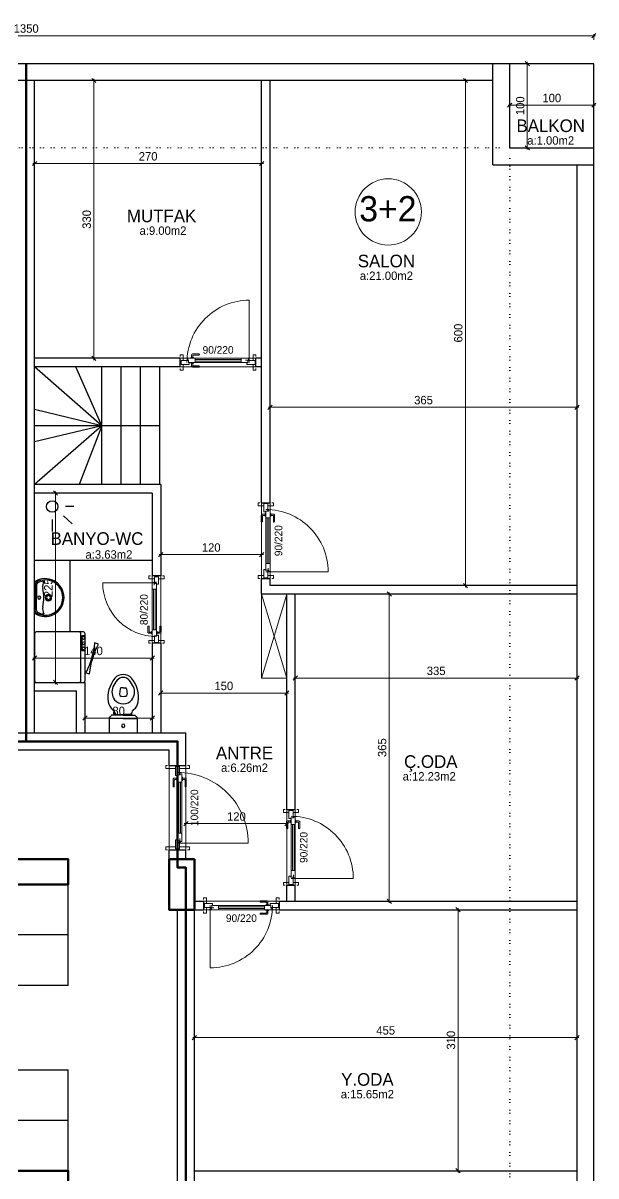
# Model space of a CAD drawing. Header units: centimetres. Extents: x 562865 to 1310255, y -148070 to 32737.
# Drawn here: x 589391 to 590072, y 1689 to 3058 of the extents above; entities that cross this region are included whole.
import ezdxf
from ezdxf.enums import TextEntityAlignment as Align

# ---------------------------------------------------------------- set-up
doc = ezdxf.new("R2010")
doc.units = ezdxf.units.CM
doc.header["$LTSCALE"] = 2.5
doc.linetypes.add('DASHED', pattern=[0.25, 0.125, -0.125])
doc.linetypes.add('DOT', pattern=[0.25, 0, -0.25])
doc.layers.get('0').update_dxf_attribs({"color": 86})
for name, color, linetype, lineweight in [('1', 126, 'Continuous', 25), ('ADAKENARI', 18, 'Continuous', 5), ('DUVAR', 4, 'Continuous', 30), ('duvar-kesim', 7, 'Continuous', 0), ('GÖRÜNÜŞLER', 96, 'Continuous', 25), ('iç ölçü', 106, 'Continuous', 18), ('kapi', 9, 'Continuous', 0), ('kolon', 1, 'Continuous', 53)]:
    doc.layers.add(name, color=color, linetype=linetype, lineweight=lineweight)
for name, color, linetype in [('alan', 7, 'Continuous'), ('kapi-yazi', 7, 'Continuous'), ('mahal', 7, 'Continuous'), ('MERBAS', 231, 'Continuous')]:
    doc.layers.add(name, color=color, linetype=linetype)
doc.styles.add('PINAR', font='comic.ttf')
doc.dimstyles.new('TEMİZ ÖLÇÜ', dxfattribs={"dimtxt": 10, "dimasz": 5, "dimexe": 1.8, "dimexo": 0.625, "dimgap": 3, "dimtad": 1, "dimdec": 0, "dimrnd": 0.5, "dimzin": 1, "dimdsep": 46, "dimtxsty": 'PINAR', "dimblk": 'OBLIQUE', "dimcen": 0.9, "dimdle": 2, "dimclrd": 256, "dimclre": 256, "dimclrt": 7, "dimadec": 0, "dimazin": 0, "dimtfac": 1, "dimtdec": 0, "dimtofl": 0, "dimtmove": 2, "dimatfit": 2, "dimfxl": 10, "dimfxlon": 1, "dimlwd": -1, "dimlwe": -1, "dimarcsym": 0})

# ---------------------------------------------------------------- blocks, each defined once
blk = doc.blocks.new('Klozet-1')
for p, q in [((16.75, 0), (-16.75, 0)), ((16.75, -17.5), (16.75, 0)), ((-16.75, -17.5), (-16.75, 0)), ((0, -17), (-16.75, -17)), ((0, -21), (-13.8398, -21)), ((-10, -23), (-10, -21)), ((-8.0157, -22.0272), (0, -22.0272)), ((0, -17), (16.75, -17)), ((0, -21), (13.8397, -21)), ((8.0156, -22.0272), (0, -22.0272)), ((10, -23), (10, -21)), ((-3.7475, -52.5499), (-4.5772, -46.068)), ((0, -53.5), (-2.7488, -53.5)), ((0, -53.5), (2.7487, -53.5)), ((3.7475, -52.5499), (4.5771, -46.068))]:
    blk.add_line(p, q)
for centre, radius, start, end in [((0, -8.5), 2, 90, 270), ((0, -8.5), 2, 270, 90), ((-14.75, -17.5), 2, 180, 245.214224), ((-16.6366, -21.5854), 2.5, 21.212156, 65.214224), ((-13.8398, -20.5), 0.5, 201.212156, 270), ((-16, -23), 6, 306.869898, 0), ((-8.0157, -24.0272), 2, 90, 176.416678), ((8.0156, -24.0272), 2, 3.583322, 90), ((16, -23), 6, 180, 233.130102), ((13.8397, -20.5), 0.5, 270, 338.787844), ((16.6365, -21.5854), 2.5, 114.785776, 158.787844), ((14.75, -17.5), 2, 294.785776, 0), ((16.7492, -42.2359), 35, 171.135952, 220.418686), ((-4, -39), 14, 126.869898, 171.135952), ((1.5795, -48.7268), 15, 142.16423, 203.165473), ((0, -47.5), 13, 90, 142.16423), ((0, -47.5), 13, 37.83577, 90), ((-16.7492, -42.2359), 35, 319.581314, 8.864048), ((-1.5796, -48.7268), 15, 336.834527, 37.83577), ((4, -39), 14, 8.864048, 53.130102), ((16.7492, -42.2359), 31.5, 203.165473, 220.418686), ((-2.5933, -45.8141), 2, 103.10266, 187.293703), ((-2.7488, -52.5), 1, 182.862405, 270), ((0.8071, -60.4236), 17, 92.721352, 103.10266), ((-0.8072, -60.4236), 17, 76.89734, 87.278648), ((2.7487, -52.5), 1, 270, 357.137595), ((2.5933, -45.8141), 2, 352.706297, 76.89734), ((-16.7492, -42.2359), 31.5, 319.581314, 336.834527), ((0, -56.5), 13, 220.418686, 270), ((0, -56.5), 9.5, 220.418686, 270), ((0, -56.5), 9.5, 270, 319.581314), ((0, -56.5), 13, 270, 319.581314)]:
    blk.add_arc(centre, radius, start, end)
blk = doc.blocks.new('Lav-1')
for p, q in [((-18.7083, 0), (18.7083, 0)), ((-15.105, -2.2), (0, -2.2)), ((15.105, -2.2), (0, -2.2))]:
    blk.add_line(p, q)
at = {"color": 8}
for p in [(-15.9925, -0.7), (15.9925, -0.7)]:
    blk.add_line(p, (0, -0.7), dxfattribs=at)
for centre, radius, start, end in [((0, -12.5), 22.5, 146.251011, 270), ((0, -12.5), 22.5, 270, 33.748989), ((0, -12.5), 19.5, 152.688782, 175.764074), ((-13.5377, -21.504), 12, 77.387843, 119.499625), ((-15.105, -4.7), 2.5, 90, 152.688782), ((0, 39), 50, 257.387843, 270), ((0, 39), 50, 270, 282.612157), ((13.5377, -21.504), 12, 60.500375, 102.612157), ((15.105, -4.7), 2.5, 27.311218, 90), ((0, -12.5), 19.5, 4.235926, 27.311218)]:
    blk.add_arc(centre, radius, start, end)
for centre, radius, start, end in [((0, -12.5), 21, 149.821029, 270), ((-15.9925, -3.2), 2.5, 90, 149.821029), ((0, -16.5), 3.75, 90, 270), ((0, -5.5), 1.75, 90, 270), ((0, -12.5), 21, 270, 30.178971), ((0, -5.5), 1.75, 270, 90), ((0, -16.5), 3.75, 270, 90), ((15.9925, -3.2), 2.5, 30.178971, 90), ((0, -16.5), 2.3, 90, 270), ((0, -16.5), 2.3, 270, 90)]:
    blk.add_arc(centre, radius, start, end, dxfattribs=at)
blk = doc.blocks.new('C.Mak')
at = {"color": 8}
for p, q in [((25.7, -56.1), (8.1, -56.1)), ((8.1, -56.1), (8.1, -59.3)), ((25.7, -59.3), (25.7, -56.1))]:
    blk.add_line(p, q, dxfattribs=at)
blk.add_lwpolyline([(-27.7, 0, 0.414214), (-29.7, -2), (-29.7, -58, 0.414214), (-27.7, -60), (28.2, -60, 0.414214), (30.3, -58), (30.3, -2, 0.414214), (28.2, 0)], format="xyb", close=True)
blk.add_lwpolyline([(-29.7, -53, 0.414214), (-27.7, -55), (28.2, -55, 0.414214), (30.3, -53)], format="xyb")
blk.add_lwpolyline([(15.9, -76), (17.2, -71.4, -0.091234), (-18.2, -60.9), (-19.5, -65.4, -0.091234)], format="xyb", close=True, dxfattribs=at)
for centre in [(10.7, -58.2), (16.9, -58.2), (23.3, -58.2)]:
    blk.add_circle(centre, 1.82, dxfattribs=at)
blk = doc.blocks.new('fm-door1')
at = {"linetype": 'Continuous'}
for p, q in [((0, 25), (0, -25)), ((100, 25), (0, 25)), ((80, 32), (80, 0)), ((84, 28), (128, 28)), ((90, 50), (910, 50)), ((90, 50), (90, 30)), ((100, 30), (90, 30)), ((100, 30), (100, -5)), ((100, 30), (100, -5)), ((100, 0), (900, 0)), ((190, 50), (190, 0)), ((810, 50), (810, 0)), ((910, 30), (900, 30)), ((900, 30), (900, -5)), ((900, 25), (1000, 25)), ((910, 50), (910, 30)), ((1000, 25), (1000, -25)), ((110, -25), (0, -25)), ((100, -5), (110, -5)), ((110, -5), (100, -5)), ((110, -5), (110, -25)), ((110, -25), (110, -5)), ((890, -25), (890, -5)), ((890, -5), (900, -5)), ((890, -25), (1000, -25))]:
    blk.add_line(p, q, dxfattribs=at)
at = {"color": 8, "linetype": 'Continuous'}
for p, q in [((190, 35), (810, 35)), ((190, 15), (810, 15))]:
    blk.add_line(p, q, dxfattribs=at)
at = {"linetype": 'Continuous'}
for points in [[(858, 58), (858, 89, 0.414214), (842, 104), (759, 104, 1), (759, 89), (835, 89, -0.414214), (842, 81), (842, 58)], [(858, -8), (858, -39, -0.414214), (842, -54), (759, -54, -1), (759, -39), (835, -39, 0.414214), (842, -31), (842, -8)]]:
    blk.add_lwpolyline(points, format="xyb", dxfattribs=at)
for points in [[(869, 50), (869, 58), (831, 58), (831, 50)], [(869, 0), (869, -8), (831, -8), (831, 0)]]:
    blk.add_lwpolyline(points, dxfattribs=at)
blk.add_circle((84, 32), 4.26, dxfattribs=at)
blk = doc.blocks.new('_Oblique')
at = {"color": 0, "linetype": 'ByBlock', "lineweight": -2}
blk.add_line((-0.5, -0.5), (0.5, 0.5), dxfattribs=at)
blk = doc.blocks.new('*D430')
at = {"layer": 'Defpoints', "color": 0}
for p in [(589714.8, 2290), (590049.8, 2290), (590049.8, 2280.1)]:
    blk.add_point(p, dxfattribs=at)
at = {"layer": 'iç ölçü'}
for p, q in [((589712.8, 2280.1), (590051.8, 2280.1)), ((589714.8, 2285.1), (589714.8, 2278.3)), ((590049.8, 2285.1), (590049.8, 2278.3))]:
    blk.add_line(p, q, dxfattribs=at)
at = {"layer": 'iç ölçü', "linetype": 'ByBlock', "xscale": 5, "yscale": 5, "zscale": 5, "rotation": 180}
blk.add_blockref('_Oblique', (589714.8, 2280.1), dxfattribs=at)
at = {"layer": 'iç ölçü', "linetype": 'ByBlock', "xscale": 5, "yscale": 5, "zscale": 5}
blk.add_blockref('_Oblique', (590049.8, 2280.1), dxfattribs=at)
at = {"layer": 'iç ölçü', "color": 7, "insert": (589882.3, 2288.6), "char_height": 10, "attachment_point": 5, "style": 'PINAR'}
blk.add_mtext('335', dxfattribs=at)
blk = doc.blocks.new('*D431')
at = {"layer": 'Defpoints', "color": 0}
for p in [(589897.3, 2379.9), (589826.6, 2014.9), (589897.3, 2014.9)]:
    blk.add_point(p, dxfattribs=at)
at = {"layer": 'iç ölçü'}
for p, q in [((589831.6, 2379.9), (589824.8, 2379.9)), ((589826.6, 2381.9), (589826.6, 2012.9)), ((589831.6, 2014.9), (589824.8, 2014.9))]:
    blk.add_line(p, q, dxfattribs=at)
at = {"layer": 'iç ölçü', "linetype": 'ByBlock', "xscale": 5, "yscale": 5, "zscale": 5}
for p, rotation in [((589826.6, 2379.9), 90), ((589826.6, 2014.9), 270)]:
    blk.add_blockref('_Oblique', p, dxfattribs=dict(at, rotation=rotation))
at = {"layer": 'iç ölçü', "color": 7, "insert": (589818.1, 2197.4), "char_height": 10, "attachment_point": 5, "rotation": 90, "style": 'PINAR'}
blk.add_mtext('365', dxfattribs=at)
blk = doc.blocks.new('*D432')
at = {"layer": 'Defpoints', "color": 0}
for p in [(589882.3, 2989.9), (589917.1, 2989.9), (589882.3, 2389.9)]:
    blk.add_point(p, dxfattribs=at)
at = {"layer": 'iç ölçü'}
for p, q in [((589912.1, 2989.9), (589918.9, 2989.9)), ((589917.1, 2387.9), (589917.1, 2991.9)), ((589912.1, 2389.9), (589918.9, 2389.9))]:
    blk.add_line(p, q, dxfattribs=at)
at = {"layer": 'iç ölçü', "linetype": 'ByBlock', "xscale": 5, "yscale": 5, "zscale": 5}
for p, rotation in [((589917.1, 2989.9), 90), ((589917.1, 2389.9), 270)]:
    blk.add_blockref('_Oblique', p, dxfattribs=dict(at, rotation=rotation))
at = {"layer": 'iç ölçü', "color": 7, "insert": (589908.6, 2689.9), "char_height": 10, "attachment_point": 5, "rotation": 90, "style": 'PINAR'}
blk.add_mtext('600', dxfattribs=at)
blk = doc.blocks.new('*D433')
at = {"layer": 'Defpoints', "color": 0}
for p in [(590049.8, 2631.7), (589684.8, 2611.7), (590049.8, 2601.7)]:
    blk.add_point(p, dxfattribs=at)
at = {"layer": 'iç ölçü'}
for p, q in [((589684.8, 2606.7), (589684.8, 2599.9)), ((590049.8, 2606.7), (590049.8, 2599.9)), ((589682.8, 2601.7), (590051.8, 2601.7))]:
    blk.add_line(p, q, dxfattribs=at)
at = {"layer": 'iç ölçü', "linetype": 'ByBlock', "xscale": 5, "yscale": 5, "zscale": 5, "rotation": 180}
blk.add_blockref('_Oblique', (589684.8, 2601.7), dxfattribs=at)
at = {"layer": 'iç ölçü', "linetype": 'ByBlock', "xscale": 5, "yscale": 5, "zscale": 5}
blk.add_blockref('_Oblique', (590049.8, 2601.7), dxfattribs=at)
at = {"layer": 'iç ölçü', "color": 7, "insert": (589867.3, 2610.2), "char_height": 10, "attachment_point": 5, "style": 'PINAR'}
blk.add_mtext('365', dxfattribs=at)
blk = doc.blocks.new('*D434')
at = {"layer": 'Defpoints', "color": 0}
for p in [(590069.8, 2960.7), (589969.8, 2943), (590069.8, 2943)]:
    blk.add_point(p, dxfattribs=at)
at = {"layer": 'iç ölçü'}
for p, q in [((589967.8, 2960.7), (590071.8, 2960.7)), ((589969.8, 2955.7), (589969.8, 2962.5)), ((590069.8, 2955.7), (590069.8, 2962.5))]:
    blk.add_line(p, q, dxfattribs=at)
at = {"layer": 'iç ölçü', "linetype": 'ByBlock', "xscale": 5, "yscale": 5, "zscale": 5, "rotation": 180}
blk.add_blockref('_Oblique', (589969.8, 2960.7), dxfattribs=at)
at = {"layer": 'iç ölçü', "linetype": 'ByBlock', "xscale": 5, "yscale": 5, "zscale": 5}
blk.add_blockref('_Oblique', (590069.8, 2960.7), dxfattribs=at)
at = {"layer": 'iç ölçü', "color": 7, "insert": (590019.8, 2969.1), "char_height": 10, "attachment_point": 5, "style": 'PINAR'}
blk.add_mtext('100', dxfattribs=at)
blk = doc.blocks.new('*D435')
at = {"layer": 'Defpoints', "color": 0}
for p in [(590011.86, 3009.92), (589990.65, 2909.92), (590011.86, 2909.92)]:
    blk.add_point(p, dxfattribs=at)
at = {"layer": 'iç ölçü'}
for p, q in [((589995.65, 3009.92), (589988.85, 3009.92)), ((589990.65, 3011.92), (589990.65, 2907.92)), ((589995.65, 2909.92), (589988.85, 2909.92))]:
    blk.add_line(p, q, dxfattribs=at)
at = {"layer": 'iç ölçü', "linetype": 'ByBlock', "xscale": 5, "yscale": 5, "zscale": 5}
for p, rotation in [((589990.65, 3009.92), 90), ((589990.65, 2909.92), 270)]:
    blk.add_blockref('_Oblique', p, dxfattribs=dict(at, rotation=rotation))
at = {"layer": 'iç ölçü', "color": 7, "insert": (589982.244046, 2959.92), "char_height": 10, "attachment_point": 5, "rotation": 90, "style": 'PINAR'}
blk.add_mtext('100', dxfattribs=at)
blk = doc.blocks.new('*D436')
at = {"layer": 'Defpoints', "color": 0}
for p in [(589554.8, 2264.3), (589704.8, 2264.3), (589704.8, 2262.3)]:
    blk.add_point(p, dxfattribs=at)
at = {"layer": 'iç ölçü'}
for p, q in [((589552.8, 2262.3), (589706.8, 2262.3)), ((589554.8, 2263.7), (589554.8, 2260.5)), ((589704.8, 2263.7), (589704.8, 2260.5))]:
    blk.add_line(p, q, dxfattribs=at)
at = {"layer": 'iç ölçü', "linetype": 'ByBlock', "xscale": 5, "yscale": 5, "zscale": 5, "rotation": 180}
blk.add_blockref('_Oblique', (589554.8, 2262.3), dxfattribs=at)
at = {"layer": 'iç ölçü', "linetype": 'ByBlock', "xscale": 5, "yscale": 5, "zscale": 5}
blk.add_blockref('_Oblique', (589704.8, 2262.3), dxfattribs=at)
at = {"layer": 'iç ölçü', "color": 7, "insert": (589629.8, 2270.7), "char_height": 10, "attachment_point": 5, "style": 'PINAR'}
blk.add_mtext('150', dxfattribs=at)
blk = doc.blocks.new('*D437')
at = {"layer": 'Defpoints', "color": 0}
for p in [(589904.2, 2004.9), (589904.2, 1694.9), (589908.3, 1694.9)]:
    blk.add_point(p, dxfattribs=at)
at = {"layer": 'iç ölçü'}
for p, q in [((589904.8, 2004.9), (589910.1, 2004.9)), ((589908.3, 2006.9), (589908.3, 1692.9)), ((589904.8, 1694.9), (589910.1, 1694.9))]:
    blk.add_line(p, q, dxfattribs=at)
at = {"layer": 'iç ölçü', "linetype": 'ByBlock', "xscale": 5, "yscale": 5, "zscale": 5}
for p, rotation in [((589908.3, 2004.9), 90), ((589908.3, 1694.9), 270)]:
    blk.add_blockref('_Oblique', p, dxfattribs=dict(at, rotation=rotation))
at = {"layer": 'iç ölçü', "color": 7, "insert": (589899.9, 1849.9), "char_height": 10, "attachment_point": 5, "rotation": 90, "style": 'PINAR'}
blk.add_mtext('310', dxfattribs=at)
blk = doc.blocks.new('*D438')
at = {"layer": 'Defpoints', "color": 0}
for p in [(589594.8, 1853), (589594.8, 1814.2), (590049.8, 1808.3)]:
    blk.add_point(p, dxfattribs=at)
at = {"layer": 'iç ölçü'}
for p, q in [((590051.8, 1853), (589592.8, 1853)), ((589594.8, 1848), (589594.8, 1854.8)), ((590049.8, 1848), (590049.8, 1854.8))]:
    blk.add_line(p, q, dxfattribs=at)
at = {"layer": 'iç ölçü', "linetype": 'ByBlock', "xscale": 5, "yscale": 5, "zscale": 5, "rotation": 180}
blk.add_blockref('_Oblique', (589594.8, 1853), dxfattribs=at)
at = {"layer": 'iç ölçü', "linetype": 'ByBlock', "xscale": 5, "yscale": 5, "zscale": 5}
blk.add_blockref('_Oblique', (590049.8, 1853), dxfattribs=at)
at = {"layer": 'iç ölçü', "color": 7, "insert": (589822.3, 1861.5), "char_height": 10, "attachment_point": 5, "style": 'PINAR'}
blk.add_mtext('455', dxfattribs=at)
blk = doc.blocks.new('*D439')
at = {"layer": 'Defpoints', "color": 0}
for p in [(589544.8, 2326.9), (589404.8, 2312.9), (589544.8, 2303.9)]:
    blk.add_point(p, dxfattribs=at)
at = {"layer": 'iç ölçü'}
for p, q in [((589402.8, 2303.9), (589546.8, 2303.9)), ((589404.8, 2308.9), (589404.8, 2302.1)), ((589544.8, 2308.9), (589544.8, 2302.1))]:
    blk.add_line(p, q, dxfattribs=at)
at = {"layer": 'iç ölçü', "linetype": 'ByBlock', "xscale": 5, "yscale": 5, "zscale": 5, "rotation": 180}
blk.add_blockref('_Oblique', (589404.8, 2303.9), dxfattribs=at)
at = {"layer": 'iç ölçü', "linetype": 'ByBlock', "xscale": 5, "yscale": 5, "zscale": 5}
blk.add_blockref('_Oblique', (589544.8, 2303.9), dxfattribs=at)
at = {"layer": 'iç ölçü', "color": 7, "insert": (589474.8, 2312.3), "char_height": 10, "attachment_point": 5, "style": 'PINAR'}
blk.add_mtext('140', dxfattribs=at)
blk = doc.blocks.new('*D440')
at = {"layer": 'Defpoints', "color": 0}
for p in [(589584.8, 2214.9), (589704.8, 2214.9), (589704.8, 2107.2)]:
    blk.add_point(p, dxfattribs=at)
at = {"layer": 'iç ölçü'}
for p, q in [((589584.8, 2112.2), (589584.8, 2105.4)), ((589704.8, 2112.2), (589704.8, 2105.4)), ((589582.8, 2107.2), (589706.8, 2107.2))]:
    blk.add_line(p, q, dxfattribs=at)
at = {"layer": 'iç ölçü', "linetype": 'ByBlock', "xscale": 5, "yscale": 5, "zscale": 5, "rotation": 180}
blk.add_blockref('_Oblique', (589584.8, 2107.2), dxfattribs=at)
at = {"layer": 'iç ölçü', "linetype": 'ByBlock', "xscale": 5, "yscale": 5, "zscale": 5}
blk.add_blockref('_Oblique', (589704.8, 2107.2), dxfattribs=at)
at = {"layer": 'iç ölçü', "color": 7, "insert": (589644.8, 2115.6), "char_height": 10, "attachment_point": 5, "style": 'PINAR'}
blk.add_mtext('120', dxfattribs=at)
blk = doc.blocks.new('*D415')
at = {"layer": 'Defpoints', "color": 0}
for p in [(589554.8, 2426.7), (589554.8, 2414.6), (589674.8, 2389.1)]:
    blk.add_point(p, dxfattribs=at)
at = {"layer": 'iç ölçü'}
for p, q in [((589676.8, 2426.7), (589552.8, 2426.7)), ((589554.8, 2421.7), (589554.8, 2428.5)), ((589674.8, 2421.7), (589674.8, 2428.5))]:
    blk.add_line(p, q, dxfattribs=at)
at = {"layer": 'iç ölçü', "linetype": 'ByBlock', "xscale": 5, "yscale": 5, "zscale": 5, "rotation": 180}
blk.add_blockref('_Oblique', (589554.8, 2426.7), dxfattribs=at)
at = {"layer": 'iç ölçü', "linetype": 'ByBlock', "xscale": 5, "yscale": 5, "zscale": 5}
blk.add_blockref('_Oblique', (589674.8, 2426.7), dxfattribs=at)
at = {"layer": 'iç ölçü', "color": 7, "insert": (589614.8, 2435.1), "char_height": 10, "attachment_point": 5, "style": 'PINAR'}
blk.add_mtext('120', dxfattribs=at)
blk = doc.blocks.new('*D386')
at = {"layer": 'Defpoints', "color": 0}
for p in [(589426.7, 2499.9), (589429.7, 2499.9), (589426.7, 2274.9)]:
    blk.add_point(p, dxfattribs=at)
at = {"layer": 'iç ölçü'}
for p, q in [((589427.3, 2499.9), (589431.5, 2499.9)), ((589429.7, 2272.9), (589429.7, 2501.9)), ((589427.3, 2274.9), (589431.5, 2274.9))]:
    blk.add_line(p, q, dxfattribs=at)
at = {"layer": 'iç ölçü', "linetype": 'ByBlock', "xscale": 5, "yscale": 5, "zscale": 5}
for p, rotation in [((589429.7, 2499.9), 90), ((589429.7, 2274.9), 270)]:
    blk.add_blockref('_Oblique', p, dxfattribs=dict(at, rotation=rotation))
at = {"layer": 'iç ölçü', "color": 7, "insert": (589421.2, 2387.4), "char_height": 10, "attachment_point": 5, "rotation": 90, "style": 'PINAR'}
blk.add_mtext('225', dxfattribs=at)
blk = doc.blocks.new('*D387')
at = {"layer": 'Defpoints', "color": 0}
for p in [(589464.8, 2244.9), (589544.8, 2244.9), (589544.8, 2232.6)]:
    blk.add_point(p, dxfattribs=at)
at = {"layer": 'iç ölçü'}
for p, q in [((589462.8, 2232.6), (589546.8, 2232.6)), ((589464.8, 2237.6), (589464.8, 2230.8)), ((589544.8, 2237.6), (589544.8, 2230.8))]:
    blk.add_line(p, q, dxfattribs=at)
at = {"layer": 'iç ölçü', "linetype": 'ByBlock', "xscale": 5, "yscale": 5, "zscale": 5, "rotation": 180}
blk.add_blockref('_Oblique', (589464.8, 2232.6), dxfattribs=at)
at = {"layer": 'iç ölçü', "linetype": 'ByBlock', "xscale": 5, "yscale": 5, "zscale": 5}
blk.add_blockref('_Oblique', (589544.8, 2232.6), dxfattribs=at)
at = {"layer": 'iç ölçü', "color": 7, "insert": (589504.8, 2241), "char_height": 10, "attachment_point": 5, "style": 'PINAR'}
blk.add_mtext('80', dxfattribs=at)
blk = doc.blocks.new('*D446')
at = {"layer": 'Defpoints', "color": 0}
for p in [(589475.2, 2989.9), (589554.3, 2989.9), (589572, 2659.9)]:
    blk.add_point(p, dxfattribs=at)
at = {"layer": 'iç ölçü'}
for p, q in [((589480.2, 2989.9), (589473.4, 2989.9)), ((589475.2, 2657.9), (589475.2, 2991.9)), ((589480.2, 2659.9), (589473.4, 2659.9))]:
    blk.add_line(p, q, dxfattribs=at)
at = {"layer": 'iç ölçü', "linetype": 'ByBlock', "xscale": 5, "yscale": 5, "zscale": 5}
for p, rotation in [((589475.2, 2989.9), 90), ((589475.2, 2659.9), 270)]:
    blk.add_blockref('_Oblique', p, dxfattribs=dict(at, rotation=rotation))
at = {"layer": 'iç ölçü', "color": 7, "insert": (589466.8, 2824.9), "char_height": 10, "attachment_point": 5, "rotation": 90, "style": 'PINAR'}
blk.add_mtext('330', dxfattribs=at)
blk = doc.blocks.new('*D447')
at = {"layer": 'Defpoints', "color": 0}
for p in [(589674.8, 2891.3), (589404.8, 2869.1), (589674.8, 2853.6)]:
    blk.add_point(p, dxfattribs=at)
at = {"layer": 'iç ölçü'}
for p, q in [((589402.8, 2891.3), (589676.8, 2891.3)), ((589404.8, 2886.3), (589404.8, 2893.2)), ((589674.8, 2886.3), (589674.8, 2893.2))]:
    blk.add_line(p, q, dxfattribs=at)
at = {"layer": 'iç ölçü', "linetype": 'ByBlock', "xscale": 5, "yscale": 5, "zscale": 5, "rotation": 180}
blk.add_blockref('_Oblique', (589404.8, 2891.3), dxfattribs=at)
at = {"layer": 'iç ölçü', "linetype": 'ByBlock', "xscale": 5, "yscale": 5, "zscale": 5}
blk.add_blockref('_Oblique', (589674.8, 2891.3), dxfattribs=at)
at = {"layer": 'iç ölçü', "color": 7, "insert": (589539.8, 2899.8), "char_height": 10, "attachment_point": 5, "style": 'PINAR'}
blk.add_mtext('270', dxfattribs=at)
blk = doc.blocks.new('*D592')
at = {"layer": 'Defpoints', "color": 0}
for p in [(590069.8, 3043.1), (588719.8, 3009.9), (590069.8, 3009.9)]:
    blk.add_point(p, dxfattribs=at)
at = {"layer": 'iç ölçü'}
for p, q in [((588717.8, 3043.1), (590071.8, 3043.1)), ((588719.8, 3038.1), (588719.8, 3044.9)), ((590069.8, 3038.1), (590069.8, 3044.9))]:
    blk.add_line(p, q, dxfattribs=at)
at = {"layer": 'iç ölçü', "linetype": 'ByBlock', "xscale": 5, "yscale": 5, "zscale": 5, "rotation": 180}
blk.add_blockref('_Oblique', (588719.8, 3043.1), dxfattribs=at)
at = {"layer": 'iç ölçü', "linetype": 'ByBlock', "xscale": 5, "yscale": 5, "zscale": 5}
blk.add_blockref('_Oblique', (590069.8, 3043.1), dxfattribs=at)
at = {"layer": 'iç ölçü', "color": 7, "insert": (589394.8, 3051.6), "char_height": 10, "attachment_point": 5, "style": 'PINAR'}
blk.add_mtext('1350', dxfattribs=at)

msp = doc.modelspace()

# ---------------------------------------------------------------- linework, layer by layer
at = {"layer": '1', "linetype": 'DASHED', "ltscale": 20}
msp.add_line((589444.8, 2039.9), (589444.8, 2036.9), dxfattribs=at)
at = {"layer": 'ADAKENARI', "color": 2, "linetype": 'DOT', "ltscale": 20}
for points in [[(589969.8, 2909.9), (588819.8, 2909.9), (588819.8, 884.9), (589969.8, 884.9)], [(588819.8, 2909.9), (589969.8, 2909.9), (589969.8, 884.9), (588819.8, 884.9)]]:
    msp.add_lwpolyline(points, close=True, dxfattribs=at)
at = {"layer": 'DUVAR'}
for p, q in [((590069.8, 3009.9), (588719.8, 3009.9)), ((589949.8, 2889.9), (589949.8, 3009.9)), ((589969.8, 2909.9), (589969.8, 3009.9)), ((590069.8, 784.9), (590069.8, 3009.9)), ((589949.8, 2989.9), (588839.8, 2989.9)), ((589404.8, 2214.9), (589404.8, 2989.9)), ((589674.8, 2488.3), (589674.8, 2989.9)), ((589684.8, 2488.3), (589684.8, 2989.9)), ((589969.8, 2909.9), (590069.8, 2909.9)), ((589949.8, 2889.9), (590069.8, 2889.9)), ((590049.8, 884.9), (590049.8, 2889.9)), ((589578, 2659.9), (589404.8, 2659.9)), ((589578, 2649.9), (589578, 2659.9)), ((589674.8, 2659.9), (589668, 2659.9)), ((589668, 2649.9), (589668, 2659.9)), ((589578, 2649.9), (589404.8, 2649.9)), ((589674.8, 2649.9), (589668, 2649.9)), ((589554.8, 2509.9), (589404.8, 2509.9)), ((589554.8, 2509.9), (589554.8, 2401.4)), ((589544.8, 2499.9), (589404.8, 2499.9)), ((589544.8, 2499.9), (589544.8, 2401.4)), ((589674.8, 2488.3), (589684.8, 2488.3)), ((589554.8, 2401.4), (589544.8, 2401.4)), ((589674.8, 2379.9), (589674.8, 2398.3)), ((589674.8, 2398.3), (589684.8, 2398.3)), ((589684.8, 2389.9), (589684.8, 2398.3)), ((590049.8, 2389.9), (589684.8, 2389.9)), ((590049.8, 2379.9), (589674.8, 2379.9)), ((589704.8, 2123.9), (589704.8, 2379.9)), ((589714.8, 2123.9), (589714.8, 2379.9)), ((589544.8, 2321.4), (589544.8, 2214.9)), ((589554.8, 2321.4), (589544.8, 2321.4)), ((589554.8, 2321.4), (589554.8, 2214.9)), ((589404.8, 2274.9), (589464.8, 2274.9)), ((589464.8, 2214.9), (589464.8, 2274.9)), ((589404.8, 2264.9), (589454.8, 2264.9)), ((589454.8, 2214.9), (589454.8, 2264.9)), ((589204.8, 2214.9), (589584.8, 2214.9)), ((589584.8, 2176.1), (589584.8, 2214.9)), ((589224.8, 2194.9), (589564.8, 2194.9)), ((589564.8, 2176.1), (589564.8, 2194.9)), ((589564.8, 2176.1), (589584.8, 2176.1)), ((589704.8, 2123.9), (589714.8, 2123.9)), ((589564.8, 2064.9), (589564.8, 2076.1)), ((589564.8, 2076.1), (589584.8, 2076.1)), ((589584.8, 2064.9), (589584.8, 2076.1)), ((589704.8, 2014.9), (589704.8, 2033.9)), ((589704.8, 2033.9), (589714.8, 2033.9)), ((589714.8, 2014.9), (589714.8, 2033.9)), ((589594.8, 2014.9), (589605.7, 2014.9)), ((589605.7, 2014.9), (589605.7, 2004.9)), ((589695.7, 2014.9), (590049.8, 2014.9)), ((589695.7, 2014.9), (589695.7, 2004.9)), ((589574.8, 1524.9), (589574.8, 2004.9)), ((589594.8, 1524.9), (589594.8, 2004.9)), ((589594.8, 2004.9), (589605.7, 2004.9)), ((589695.7, 2004.9), (590049.8, 2004.9)), ((589594.8, 1694.9), (590049.8, 1694.9))]:
    msp.add_line(p, q, dxfattribs=at)
at = {"layer": 'duvar-kesim'}
for p, q in [((589668, 2659.9), (589578, 2659.9)), ((589668, 2649.9), (589578, 2649.9)), ((589674.8, 2398.3), (589674.8, 2488.3)), ((589684.8, 2398.3), (589684.8, 2488.3)), ((589544.8, 2401.4), (589544.8, 2321.4)), ((589554.8, 2401.4), (589554.8, 2321.4)), ((589564.8, 2076.1), (589564.8, 2176.1)), ((589584.8, 2076.1), (589584.8, 2176.1)), ((589704.8, 2033.9), (589704.8, 2123.9)), ((589714.8, 2033.9), (589714.8, 2123.9)), ((589605.7, 2014.9), (589695.7, 2014.9)), ((589605.7, 2004.9), (589695.7, 2004.9))]:
    msp.add_line(p, q, dxfattribs=at)
at = {"layer": 'GÖRÜNÜŞLER'}
for p, q in [((589441.6, 2484.1), (589451.5, 2484.1)), ((589425.7, 2468.5), (589425.7, 2454.3)), ((589439.2, 2472.9), (589449.4, 2463.4)), ((589544.8, 2419.9), (589404.8, 2419.9)), ((589447, 2334.9), (589447, 2419.9))]:
    msp.add_line(p, q, dxfattribs=at)
msp.add_circle((589425.7, 2483.8), 6.78, dxfattribs=at)
at = {"layer": 'iç ölçü'}
for p, q in [((589674.8, 2379.9), (589674.8, 2279.9)), ((589704.8, 2279.9), (589674.8, 2379.9)), ((589704.8, 2379.9), (589674.8, 2279.9)), ((589674.8, 2279.9), (589704.8, 2279.9))]:
    msp.add_line(p, q, dxfattribs=at)
msp.add_circle((589825.3, 2833.8), 39.4, dxfattribs=at)
at = {"layer": 'kapi'}
for points in [[(589660, 2654.9), (589660, 2728.9, 0.414214), (589586, 2654.9, 0.414214)], [(589679.8, 2406.3), (589753.8, 2406.3, 0.414214), (589679.8, 2480.3, 0.414214)], [(589549.8, 2393.4), (589485.8, 2393.4, 0.414214), (589549.8, 2329.4, 0.414214)], [(589574.8, 2084.1), (589658.8, 2084.1, 0.414214), (589574.8, 2168.1, 0.414214)], [(589709.8, 2041.9), (589783.8, 2041.9, 0.414214), (589709.8, 2115.9, 0.414214)], [(589613.7, 2009.9), (589613.7, 1935.9, 0.414214), (589687.7, 2009.9, 0.414214)]]:
    msp.add_lwpolyline(points, format="xyb", dxfattribs=at)
for points in [[(589578, 2661.9), (589578, 2663.9), (589581.5, 2663.9), (589581.5, 2657.4)], [(589668, 2661.9), (589668, 2663.9), (589664.5, 2663.9), (589664.5, 2657.4)], [(589578, 2647.9), (589578, 2645.9), (589581.5, 2645.9), (589581.5, 2652.4)], [(589668, 2647.9), (589668, 2645.9), (589664.5, 2645.9), (589664.5, 2652.4)], [(589672.8, 2488.3), (589670.8, 2488.3), (589670.8, 2484.8), (589677.3, 2484.8)], [(589686.8, 2488.3), (589688.8, 2488.3), (589688.8, 2484.8), (589682.3, 2484.8)], [(589542.8, 2401.4), (589540.8, 2401.4), (589540.8, 2397.9), (589547.3, 2397.9)], [(589556.8, 2401.4), (589558.8, 2401.4), (589558.8, 2397.9), (589552.3, 2397.9)], [(589672.8, 2398.3), (589670.8, 2398.3), (589670.8, 2401.8), (589677.3, 2401.8)], [(589686.8, 2398.3), (589688.8, 2398.3), (589688.8, 2401.8), (589682.3, 2401.8)], [(589542.8, 2321.4), (589540.8, 2321.4), (589540.8, 2324.9), (589547.3, 2324.9)], [(589556.8, 2321.4), (589558.8, 2321.4), (589558.8, 2324.9), (589552.3, 2324.9)], [(589562.8, 2176.1), (589560.8, 2176.1), (589560.8, 2172.6), (589572.3, 2172.6)], [(589586.8, 2176.1), (589588.8, 2176.1), (589588.8, 2172.6), (589577.3, 2172.6)], [(589702.8, 2123.9), (589700.8, 2123.9), (589700.8, 2120.4), (589707.3, 2120.4)], [(589716.8, 2123.9), (589718.8, 2123.9), (589718.8, 2120.4), (589712.3, 2120.4)], [(589562.8, 2076.1), (589560.8, 2076.1), (589560.8, 2079.6), (589572.3, 2079.6)], [(589586.8, 2076.1), (589588.8, 2076.1), (589588.8, 2079.6), (589577.3, 2079.6)], [(589702.8, 2033.9), (589700.8, 2033.9), (589700.8, 2037.4), (589707.3, 2037.4)], [(589716.8, 2033.9), (589718.8, 2033.9), (589718.8, 2037.4), (589712.3, 2037.4)], [(589605.7, 2016.9), (589605.7, 2018.9), (589609.2, 2018.9), (589609.2, 2012.4)], [(589695.7, 2016.9), (589695.7, 2018.9), (589692.2, 2018.9), (589692.2, 2012.4)], [(589605.7, 2002.9), (589605.7, 2000.9), (589609.2, 2000.9), (589609.2, 2007.4)], [(589695.7, 2002.9), (589695.7, 2000.9), (589692.2, 2000.9), (589692.2, 2007.4)]]:
    msp.add_lwpolyline(points, dxfattribs=at)
at = {"layer": 'kolon', "color": 6, "lineweight": 140}
msp.add_line((589394.8, 2204.9), (589394.8, 3009.9), dxfattribs=at)
msp.add_lwpolyline([(589204.8, 1474.9), (589584.8, 1474.9), (589584.8, 2054.9), (589574.8, 2054.9), (589574.8, 2204.9), (589214.8, 2204.9), (589214.8, 2054.9), (589204.8, 2054.9)], close=True, dxfattribs=at)
at = {"layer": 'kolon'}
for points in [[(589194.8, 1464.9), (589194.8, 2064.9), (589444.8, 2064.9), (589444.8, 2034.9), (589219.8, 2034.9), (589219.8, 1694.9), (589444.8, 1694.9), (589444.8, 1669.9), (589219.8, 1669.9), (589219.8, 1489.9), (589444.8, 1489.9), (589444.8, 1464.9)], [(589594.8, 2064.9), (589564.8, 2064.9), (589564.8, 2004.9), (589594.8, 2004.9)]]:
    msp.add_lwpolyline(points, close=True, dxfattribs=at)
at = {"layer": 'MERBAS'}
for p, q in [((589484.8, 2579.9), (589404.8, 2649.9)), ((589484.8, 2579.9), (589453.8, 2649.9)), ((589484.8, 2509.9), (589484.8, 2649.9)), ((589507.8, 2509.9), (589507.8, 2649.9)), ((589530.8, 2509.9), (589530.8, 2649.9)), ((589553.8, 2509.9), (589553.8, 2649.9)), ((589484.8, 2579.9), (589404.8, 2599.2)), ((589553.8, 2579.9), (589404.8, 2579.9)), ((589484.8, 2579.9), (589404.8, 2509.9)), ((589484.8, 2579.9), (589404.8, 2560.6)), ((589484.8, 2579.9), (589457.7, 2509.9)), ((589444.8, 2034.9), (589219.8, 2034.9)), ((589444.8, 1914.9), (589444.8, 2034.9)), ((589444.8, 1694.9), (589444.8, 1814.9)), ((589219.8, 1694.9), (589444.8, 1694.9))]:
    msp.add_line(p, q, dxfattribs=at)
for points in [[(589444.8, 1974.9), (589349.8, 1974.9, 0.414214), (589279.8, 1904.9), (589279.8, 1824.9, 0.414214), (589349.8, 1754.9), (589444.8, 1754.9)], [(589444.8, 1914.9), (589349.8, 1914.9, 0.414214), (589339.8, 1904.9), (589339.8, 1824.9, 0.414214), (589349.8, 1814.9), (589444.8, 1814.9)]]:
    msp.add_lwpolyline(points, format="xyb", dxfattribs=at)

# ---------------------------------------------------------------- block references
at = {"layer": 'GÖRÜNÜŞLER'}
for name, p, rotation in [('Lav-1', (589404.8, 2375.7), 90), ('C.Mak', (589404.8, 2304.6), 90), ('Klozet-1', (589510.2, 2214.9), 180)]:
    msp.add_blockref(name, p, dxfattribs=dict(at, rotation=rotation))
at = {"layer": 'kapi', "yscale": -0.09999999999990905}
for p, xscale, zscale, rotation in [((589667, 2654.9), 0.08799999998882413, 0.08800000000000001, 180), ((589679.8, 2399.3), 0.08800000000019281, 0.08800000000000001, 90), ((589549.8, 2400.4), 0.07799999999997453, 0.07800000000000001, 269.9999999999167), ((589574.8, 2077.1), 0.09799999999995634, 0.098, 90), ((589709.8, 2034.9), 0.08800000000019281, 0.08800000000000001, 90)]:
    msp.add_blockref('fm-door1', p, dxfattribs=dict(at, xscale=xscale, zscale=zscale, rotation=rotation))
at = {"layer": 'kapi', "xscale": 0.08800000000000001, "yscale": -0.09999999999990905, "zscale": 0.08800000000000001}
msp.add_blockref('fm-door1', (589606.7, 2009.9), dxfattribs=at)

# ---------------------------------------------------------------- texts
at = {"layer": 'alan', "style": 'PINAR'}
for s, p in [('a:1.00m2', (590018.5, 2913.7)), ('a:9.00m2', (589557.5, 2806.6)), ('a:21.00m2', (589823.1, 2753)), ('a:3.63m2', (589493.2, 2421.9)), ('a:6.26m2', (589654.4, 2168.6)), ('a:12.23m2 ', (589875.9, 2158.4)), ('a:15.65m2', (589800.5, 1780.8))]:
    msp.add_text(s, height=10, dxfattribs=at).set_placement(p, align=Align.CENTER)
at = {"layer": 'kapi-yazi', "style": 'PINAR'}
for s, rotation, p in [('90/220', 0, (589623, 2669.9)), ('90/220', 90, (589694.8, 2443.3)), ('80/220', 90, (589534.8, 2361.4)), ('100/220', 90, (589594.8, 2126.1)), ('90/220', 90, (589724.8, 2078.9))]:
    msp.add_text(s, height=9, rotation=rotation, dxfattribs=at).set_placement(p, align=Align.MIDDLE_CENTER)
msp.add_text('90/220', height=9, dxfattribs=at).set_placement((589650.7, 1994.9), align=Align.MIDDLE_CENTER)
at = {"layer": 'mahal', "style": 'PINAR'}
for s, height, p in [('BALKON', 15, (590018.5, 2928.7)), ('3+2', 30, (589824.9, 2822.6)), ('MUTFAK', 15, (589555.8, 2821.6)), ('SALON', 15, (589823.1, 2768)), ('BANYO-WC', 15, (589479, 2438.3)), ('ANTRE', 15, (589654.4, 2183.6)), ('Ç.ODA', 15, (589875.9, 2173.4)), ('Y.ODA', 15, (589800.5, 1795.8))]:
    msp.add_text(s, height=height, dxfattribs=at).set_placement(p, align=Align.CENTER)

# ---------------------------------------------------------------- dimensions: what is measured, and where the dimension line sits
at = {"layer": 'iç ölçü'}
for base, p1, p2, picture, middle in [((590069.8, 3043.1), (588719.8, 3009.9), (590069.8, 3009.9), '*D592', (589394.8, 3051.6)), ((590069.8, 2960.7), (589969.8, 2943), (590069.8, 2943), '*D434', (590019.8, 2969.1)), ((589674.8, 2891.3), (589404.8, 2869.1), (589674.8, 2853.6), '*D447', (589539.8, 2899.8)), ((590049.8, 2601.7), (589684.8, 2611.7), (590049.8, 2631.7), '*D433', (589867.3, 2610.2)), ((589554.8, 2426.7), (589674.8, 2389.1), (589554.8, 2414.6), '*D415', (589614.8, 2435.1)), ((589544.8, 2303.9), (589404.8, 2312.9), (589544.8, 2326.9), '*D439', (589474.8, 2312.3)), ((590049.8, 2280.1), (589714.8, 2290), (590049.8, 2290), '*D430', (589882.3, 2288.6)), ((589704.8, 2262.3), (589554.8, 2264.3), (589704.8, 2264.3), '*D436', (589629.8, 2270.7)), ((589544.8, 2232.6), (589464.8, 2244.9), (589544.8, 2244.9), '*D387', (589504.8, 2241)), ((589704.8, 2107.2), (589584.8, 2214.9), (589704.8, 2214.9), '*D440', (589644.8, 2115.6)), ((589594.8, 1853), (590049.8, 1808.3), (589594.8, 1814.2), '*D438', (589822.3, 1861.5))]:
    dim = msp.add_linear_dim(base=base, p1=p1, p2=p2, dimstyle='TEMİZ ÖLÇÜ', override={"dimfxl": 5, "dimarcsym": 1}, dxfattribs=at)
    dim.commit()
    dim.dimension.update_dxf_attribs({"geometry": picture, "text_midpoint": middle})
for base, p1, p2, picture, middle in [((589990.7, 2909.9), (590011.9, 3009.9), (590011.9, 2909.9), '*D435', (589982.2, 2959.9)), ((589475.2, 2989.9), (589572, 2659.9), (589554.3, 2989.9), '*D446', (589466.8, 2824.9)), ((589917.1, 2989.9), (589882.3, 2389.9), (589882.3, 2989.9), '*D432', (589908.6, 2689.9)), ((589429.7, 2499.9), (589426.7, 2274.9), (589426.7, 2499.9), '*D386', (589421.2, 2387.4)), ((589826.6, 2014.9), (589897.3, 2379.9), (589897.3, 2014.9), '*D431', (589818.1, 2197.4)), ((589908.3, 1694.9), (589904.2, 2004.9), (589904.2, 1694.9), '*D437', (589899.9, 1849.9))]:
    dim = msp.add_linear_dim(base=base, p1=p1, p2=p2, angle=90, dimstyle='TEMİZ ÖLÇÜ', override={"dimfxl": 5, "dimarcsym": 1}, dxfattribs=at)
    dim.commit()
    dim.dimension.update_dxf_attribs({"geometry": picture, "text_midpoint": middle})

doc.saveas('drawing.dxf')
